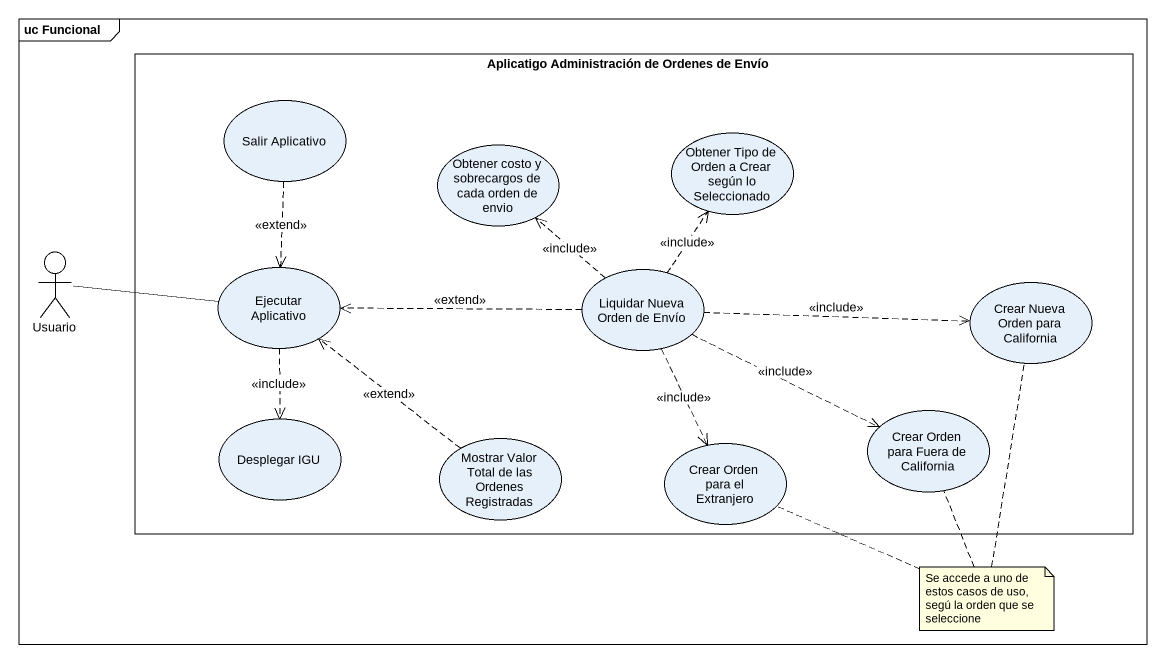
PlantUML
@startuml
mainframe uc Funcional
rectangle "Aplicatigo Administración de Ordenes de Envío" as Aplicatigo_Administración {
  usecase "Salir Aplicativo" as Salir_Aplicativo
  usecase "Obtener costo y sobrecargos de cada orden de envio" as Obtener_costo_y_sobrecargos
  usecase "Obtener Tipo de Orden a Crear según lo Seleccionado" as Obtener_Tipo_de_Orden_a
  usecase "Ejecutar Aplicativo" as Ejecutar_Aplicativo
  usecase "Liquidar Nueva Orden de Envío" as Liquidar_Nueva_Orden_de
  usecase "Crear Nueva Orden para California" as Crear_Nueva_Orden_para
  usecase "Desplegar IGU" as Desplegar_IGU
  usecase "Crear Orden para Fuera de California" as Crear_Orden_para_Fuera_de
  usecase "Mostrar Valor Total de las Ordenes Registradas" as Mostrar_Valor_Total_de_las
  usecase "Crear Orden para el Extranjero" as Crear_Orden_para_el
}
actor Usuario
Salir_Aplicativo ..> Ejecutar_Aplicativo : <<extend>>
Usuario -right- Ejecutar_Aplicativo
Ejecutar_Aplicativo ..> Desplegar_IGU : <<include>>
Liquidar_Nueva_Orden_de .up.> Obtener_costo_y_sobrecargos : <<include>>
Liquidar_Nueva_Orden_de .up.> Obtener_Tipo_de_Orden_a : <<include>>
Liquidar_Nueva_Orden_de .left.> Ejecutar_Aplicativo : <<extend>>
Liquidar_Nueva_Orden_de .right.> Crear_Nueva_Orden_para : <<include>>
Liquidar_Nueva_Orden_de .right.> Crear_Orden_para_Fuera_de : <<include>>
Liquidar_Nueva_Orden_de ..> Crear_Orden_para_el : <<include>>
Mostrar_Valor_Total_de_las .up.> Ejecutar_Aplicativo : <<extend>>
note as N1
  Se accede a uno de estos casos de uso, segú la orden que se seleccione
end note
N1 .. Crear_Nueva_Orden_para
N1 .. Crear_Orden_para_Fuera_de
N1 .. Crear_Orden_para_el
@enduml
